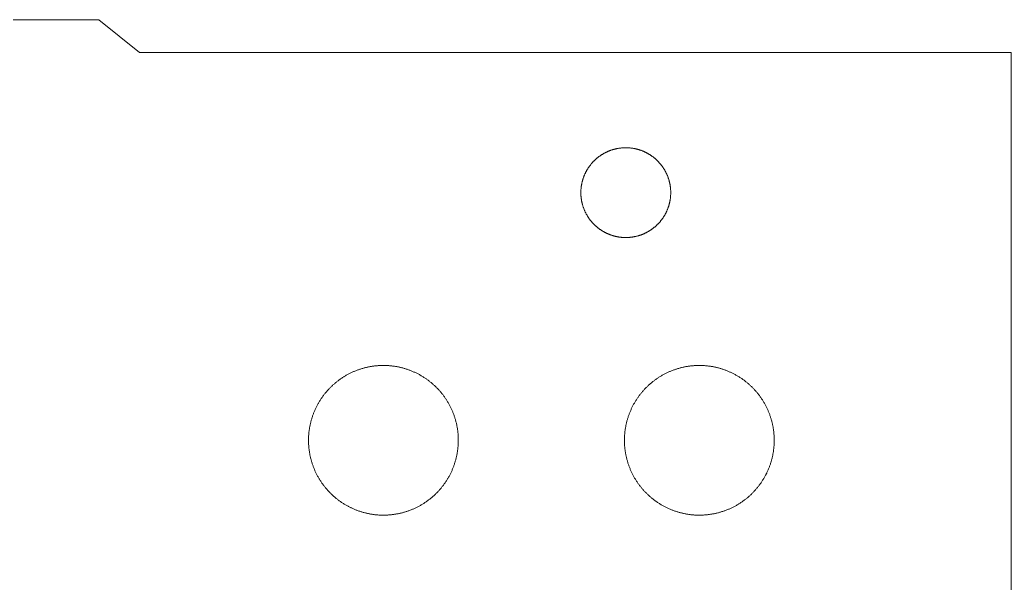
# Model space of a CAD drawing. Header units: millimetres. Extents: x 17 to 89.8, y 0.1 to 41.5.
# Drawn here: x 53.45 to 89.85, y 20.75 to 41.45 of the extents above; entities that cross this region are included whole.
import ezdxf

# ---------------------------------------------------------------- set-up
doc = ezdxf.new("R2010")
doc.units = ezdxf.units.MM

msp = doc.modelspace()

# ---------------------------------------------------------------- linework, layer by layer
at = {"color": 18, "linetype": 'Continuous', "lineweight": 13, "true_color": 0x000000}
for points in [[(89.849, 0.05), (17.043, 0.05), (17.043, 38.953), (19.543, 41.453), (56.346, 41.453), (57.846, 40.253), (89.849, 40.253), (89.849, 0.05)], [(77.348, 35.103), (77.348, 35.119), (77.347, 35.136), (77.347, 35.152), (77.347, 35.169), (77.346, 35.185), (77.345, 35.202), (77.344, 35.218), (77.343, 35.235), (77.341, 35.251), (77.34, 35.268), (77.338, 35.284), (77.336, 35.3), (77.334, 35.317), (77.332, 35.333), (77.329, 35.349), (77.327, 35.366), (77.324, 35.382), (77.321, 35.398), (77.318, 35.415), (77.315, 35.431), (77.312, 35.447), (77.308, 35.463), (77.304, 35.479), (77.3, 35.495), (77.296, 35.511), (77.292, 35.527), (77.288, 35.543), (77.284, 35.559), (77.279, 35.575), (77.274, 35.591), (77.269, 35.606), (77.264, 35.622), (77.259, 35.638), (77.253, 35.653), (77.248, 35.669), (77.242, 35.684), (77.236, 35.7), (77.23, 35.715), (77.224, 35.73), (77.217, 35.745), (77.211, 35.761), (77.204, 35.776), (77.198, 35.791), (77.191, 35.806), (77.184, 35.821), (77.176, 35.835), (77.169, 35.85), (77.161, 35.865), (77.154, 35.879), (77.146, 35.894), (77.138, 35.908), (77.13, 35.923), (77.121, 35.937), (77.113, 35.951), (77.104, 35.965), (77.096, 35.979), (77.087, 35.993), (77.078, 36.007), (77.069, 36.021), (77.059, 36.035), (77.05, 36.048), (77.041, 36.062), (77.031, 36.075), (77.021, 36.088), (77.011, 36.102), (77.001, 36.115), (76.991, 36.128), (76.981, 36.14), (76.97, 36.153), (76.96, 36.166), (76.949, 36.179), (76.938, 36.191), (76.927, 36.203), (76.916, 36.216), (76.905, 36.228), (76.894, 36.24), (76.882, 36.252), (76.871, 36.263), (76.859, 36.275), (76.847, 36.287), (76.835, 36.298), (76.823, 36.309), (76.811, 36.321), (76.799, 36.332), (76.787, 36.343), (76.774, 36.353), (76.762, 36.364), (76.749, 36.375), (76.736, 36.385), (76.723, 36.395), (76.71, 36.406), (76.697, 36.416), (76.684, 36.426), (76.671, 36.435), (76.657, 36.445), (76.644, 36.455), (76.63, 36.464), (76.617, 36.473), (76.603, 36.482), (76.589, 36.491), (76.575, 36.5), (76.561, 36.509), (76.547, 36.518), (76.533, 36.526), (76.519, 36.534), (76.504, 36.542), (76.49, 36.55), (76.475, 36.558), (76.461, 36.566), (76.446, 36.574), (76.431, 36.581), (76.416, 36.588), (76.402, 36.595), (76.387, 36.602), (76.372, 36.609), (76.357, 36.616), (76.342, 36.622), (76.326, 36.629), (76.311, 36.635), (76.295, 36.641), (76.28, 36.647), (76.265, 36.653), (76.249, 36.658), (76.234, 36.664), (76.218, 36.669), (76.202, 36.674), (76.186, 36.679), (76.171, 36.684), (76.155, 36.688), (76.139, 36.693), (76.123, 36.697), (76.107, 36.701), (76.091, 36.705), (76.075, 36.709), (76.059, 36.713), (76.043, 36.717), (76.027, 36.72), (76.011, 36.723), (75.994, 36.726), (75.978, 36.729), (75.962, 36.732), (75.945, 36.734), (75.929, 36.737), (75.913, 36.739), (75.896, 36.741), (75.88, 36.743), (75.864, 36.745), (75.847, 36.746), (75.831, 36.748), (75.814, 36.749), (75.798, 36.75), (75.781, 36.751), (75.765, 36.752), (75.749, 36.752), (75.732, 36.753), (75.715, 36.753), (75.699, 36.753), (75.682, 36.753), (75.666, 36.753), (75.649, 36.752), (75.633, 36.752), (75.617, 36.751), (75.6, 36.75), (75.583, 36.749), (75.567, 36.748), (75.551, 36.746), (75.534, 36.745), (75.518, 36.743), (75.501, 36.741), (75.485, 36.739), (75.469, 36.737), (75.452, 36.735), (75.436, 36.732), (75.42, 36.729), (75.404, 36.727), (75.387, 36.724), (75.371, 36.72), (75.355, 36.717), (75.339, 36.714), (75.323, 36.71), (75.307, 36.706), (75.291, 36.702), (75.275, 36.698), (75.259, 36.694), (75.243, 36.689), (75.227, 36.685), (75.211, 36.68), (75.196, 36.675), (75.18, 36.67), (75.164, 36.664), (75.148, 36.659), (75.133, 36.653), (75.117, 36.648), (75.102, 36.642), (75.087, 36.636), (75.071, 36.63), (75.056, 36.623), (75.041, 36.617), (75.026, 36.61), (75.011, 36.603), (74.996, 36.596), (74.981, 36.589), (74.966, 36.582), (74.952, 36.575), (74.937, 36.567), (74.922, 36.56), (74.908, 36.552), (74.893, 36.544), (74.879, 36.536), (74.865, 36.527), (74.85, 36.519), (74.836, 36.51), (74.822, 36.502), (74.808, 36.493), (74.794, 36.484), (74.781, 36.475), (74.767, 36.466), (74.753, 36.456), (74.74, 36.447), (74.726, 36.437), (74.713, 36.427), (74.7, 36.417), (74.687, 36.407), (74.674, 36.397), (74.661, 36.387), (74.648, 36.376), (74.636, 36.366), (74.623, 36.355), (74.61, 36.344), (74.598, 36.333), (74.586, 36.322), (74.574, 36.311), (74.562, 36.3), (74.55, 36.288), (74.538, 36.277), (74.526, 36.265), (74.515, 36.254), (74.503, 36.242), (74.492, 36.23), (74.481, 36.218), (74.47, 36.205), (74.459, 36.193), (74.448, 36.181), (74.437, 36.168), (74.427, 36.155), (74.416, 36.143), (74.406, 36.13), (74.396, 36.117), (74.386, 36.104), (74.376, 36.09), (74.366, 36.077), (74.356, 36.064), (74.347, 36.05), (74.337, 36.037), (74.328, 36.023), (74.319, 36.009), (74.31, 35.996), (74.301, 35.982), (74.292, 35.968), (74.284, 35.954), (74.275, 35.939), (74.267, 35.925), (74.259, 35.911), (74.251, 35.896), (74.243, 35.882), (74.235, 35.867), (74.228, 35.853), (74.22, 35.838), (74.213, 35.823), (74.206, 35.808), (74.199, 35.793), (74.192, 35.778), (74.185, 35.763), (74.179, 35.748), (74.172, 35.733), (74.166, 35.717), (74.16, 35.702), (74.154, 35.687), (74.148, 35.671), (74.143, 35.656), (74.137, 35.64), (74.132, 35.624), (74.127, 35.609), (74.122, 35.593), (74.117, 35.577), (74.113, 35.561), (74.108, 35.546), (74.104, 35.53), (74.1, 35.514), (74.095, 35.498), (74.092, 35.482), (74.088, 35.466), (74.084, 35.449), (74.081, 35.433), (74.078, 35.417), (74.075, 35.401), (74.072, 35.385), (74.069, 35.368), (74.066, 35.352), (74.064, 35.336), (74.062, 35.319), (74.06, 35.303), (74.058, 35.287), (74.056, 35.27), (74.054, 35.254), (74.053, 35.237), (74.052, 35.221), (74.051, 35.204), (74.05, 35.188), (74.049, 35.172), (74.048, 35.155), (74.048, 35.139), (74.048, 35.122), (74.047, 35.106), (74.047, 35.089), (74.048, 35.073), (74.048, 35.056), (74.049, 35.04), (74.05, 35.023), (74.05, 35.007), (74.051, 34.99), (74.052, 34.974), (74.054, 34.957), (74.055, 34.941), (74.057, 34.924), (74.059, 34.908), (74.061, 34.892), (74.063, 34.875), (74.066, 34.859), (74.068, 34.843), (74.071, 34.826), (74.074, 34.81), (74.077, 34.794), (74.08, 34.778), (74.083, 34.761), (74.087, 34.745), (74.09, 34.729), (74.094, 34.713), (74.098, 34.697), (74.102, 34.681), (74.107, 34.665), (74.111, 34.649), (74.116, 34.634), (74.12, 34.618), (74.125, 34.602), (74.131, 34.586), (74.136, 34.571), (74.141, 34.555), (74.147, 34.54), (74.152, 34.524), (74.158, 34.509), (74.164, 34.493), (74.17, 34.478), (74.177, 34.463), (74.183, 34.448), (74.19, 34.432), (74.197, 34.417), (74.204, 34.402), (74.211, 34.388), (74.218, 34.373), (74.225, 34.358), (74.233, 34.343), (74.24, 34.329), (74.248, 34.314), (74.256, 34.3), (74.264, 34.285), (74.273, 34.271), (74.281, 34.257), (74.29, 34.243), (74.298, 34.229), (74.307, 34.215), (74.316, 34.201), (74.325, 34.187), (74.334, 34.173), (74.344, 34.16), (74.353, 34.146), (74.363, 34.133), (74.373, 34.12), (74.382, 34.106), (74.392, 34.093), (74.403, 34.08), (74.413, 34.067), (74.423, 34.055), (74.434, 34.042), (74.445, 34.029), (74.455, 34.017), (74.466, 34.004), (74.477, 33.992), (74.489, 33.98), (74.5, 33.968), (74.511, 33.956), (74.523, 33.944), (74.534, 33.933), (74.546, 33.921), (74.558, 33.91), (74.57, 33.898), (74.582, 33.887), (74.594, 33.876), (74.607, 33.865), (74.619, 33.854), (74.632, 33.843), (74.644, 33.833), (74.657, 33.822), (74.67, 33.812), (74.683, 33.802), (74.696, 33.792), (74.709, 33.782), (74.722, 33.772), (74.736, 33.762), (74.749, 33.753), (74.763, 33.743), (74.776, 33.734), (74.79, 33.725), (74.804, 33.716), (74.818, 33.707), (74.832, 33.698), (74.846, 33.69), (74.86, 33.681), (74.874, 33.673), (74.889, 33.665), (74.903, 33.657), (74.917, 33.649), (74.932, 33.641), (74.947, 33.634), (74.962, 33.626), (74.976, 33.619), (74.991, 33.612), (75.006, 33.605), (75.021, 33.598), (75.036, 33.591), (75.051, 33.585), (75.067, 33.578), (75.082, 33.572), (75.097, 33.566), (75.113, 33.56), (75.128, 33.554), (75.144, 33.549), (75.159, 33.543), (75.175, 33.538), (75.191, 33.533), (75.206, 33.528), (75.222, 33.523), (75.238, 33.518), (75.254, 33.514), (75.27, 33.509), (75.286, 33.505), (75.302, 33.501), (75.318, 33.497), (75.334, 33.493), (75.35, 33.49), (75.366, 33.486), (75.382, 33.483), (75.398, 33.48), (75.415, 33.477), (75.431, 33.474), (75.447, 33.472), (75.464, 33.469), (75.48, 33.467), (75.496, 33.465), (75.513, 33.463), (75.529, 33.461), (75.545, 33.46), (75.562, 33.458), (75.578, 33.457), (75.595, 33.456), (75.611, 33.455), (75.628, 33.454), (75.644, 33.454), (75.661, 33.453), (75.677, 33.453), (75.694, 33.453), (75.71, 33.453), (75.727, 33.453), (75.743, 33.453), (75.76, 33.454), (75.776, 33.455), (75.793, 33.456), (75.809, 33.457), (75.826, 33.458), (75.842, 33.459), (75.858, 33.461), (75.875, 33.462), (75.891, 33.464), (75.908, 33.466), (75.924, 33.468), (75.94, 33.471), (75.957, 33.473), (75.973, 33.476), (75.989, 33.479), (76.005, 33.482), (76.022, 33.485), (76.038, 33.488), (76.054, 33.492), (76.07, 33.495), (76.086, 33.499), (76.102, 33.503), (76.118, 33.507), (76.134, 33.512), (76.15, 33.516), (76.166, 33.521), (76.181, 33.525), (76.197, 33.53), (76.213, 33.535), (76.229, 33.541), (76.244, 33.546), (76.26, 33.551), (76.275, 33.557), (76.291, 33.563), (76.306, 33.569), (76.321, 33.575), (76.337, 33.582), (76.352, 33.588), (76.367, 33.595), (76.382, 33.601), (76.397, 33.608), (76.412, 33.615), (76.427, 33.623), (76.441, 33.63), (76.456, 33.637), (76.471, 33.645), (76.485, 33.653), (76.5, 33.661), (76.514, 33.669), (76.528, 33.677), (76.543, 33.686), (76.557, 33.694), (76.571, 33.703), (76.585, 33.712), (76.599, 33.72), (76.612, 33.73), (76.626, 33.739), (76.64, 33.748), (76.653, 33.758), (76.666, 33.767), (76.68, 33.777), (76.693, 33.787), (76.706, 33.797), (76.719, 33.807), (76.732, 33.817), (76.745, 33.828), (76.758, 33.838), (76.77, 33.849), (76.783, 33.86), (76.795, 33.871), (76.807, 33.882), (76.819, 33.893), (76.832, 33.904), (76.843, 33.916), (76.855, 33.927), (76.867, 33.939), (76.879, 33.95), (76.89, 33.962), (76.901, 33.974), (76.913, 33.986), (76.924, 33.999), (76.935, 34.011), (76.946, 34.023), (76.956, 34.036), (76.967, 34.048), (76.977, 34.061), (76.988, 34.074), (76.998, 34.087), (77.008, 34.1), (77.018, 34.113), (77.028, 34.127), (77.037, 34.14), (77.047, 34.153), (77.057, 34.167), (77.066, 34.18), (77.075, 34.194), (77.084, 34.208), (77.093, 34.222), (77.102, 34.236), (77.11, 34.25), (77.119, 34.264), (77.127, 34.278), (77.135, 34.293), (77.143, 34.307), (77.151, 34.322), (77.159, 34.336), (77.166, 34.351), (77.174, 34.366), (77.181, 34.38), (77.188, 34.395), (77.195, 34.41), (77.202, 34.425), (77.209, 34.44), (77.216, 34.455), (77.222, 34.471), (77.228, 34.486), (77.234, 34.501), (77.24, 34.517), (77.246, 34.532), (77.252, 34.548), (77.257, 34.563), (77.262, 34.579), (77.267, 34.595), (77.272, 34.61), (77.277, 34.626), (77.282, 34.642), (77.286, 34.658), (77.291, 34.674), (77.295, 34.69), (77.299, 34.706), (77.303, 34.722), (77.307, 34.738), (77.311, 34.754), (77.314, 34.77), (77.317, 34.786), (77.32, 34.802), (77.323, 34.819), (77.326, 34.835), (77.329, 34.851), (77.331, 34.867), (77.333, 34.884), (77.335, 34.9), (77.337, 34.917), (77.339, 34.933), (77.341, 34.949), (77.342, 34.966), (77.343, 34.982), (77.344, 34.999), (77.345, 35.015), (77.346, 35.032), (77.347, 35.048), (77.347, 35.065), (77.348, 35.081), (77.348, 35.098), (77.348, 35.103)], [(69.547, 26.002), (69.547, 26.03), (69.546, 26.057), (69.546, 26.085), (69.545, 26.112), (69.544, 26.14), (69.542, 26.167), (69.54, 26.195), (69.538, 26.222), (69.536, 26.249), (69.533, 26.277), (69.531, 26.304), (69.527, 26.331), (69.524, 26.359), (69.52, 26.386), (69.516, 26.413), (69.512, 26.44), (69.508, 26.467), (69.503, 26.495), (69.498, 26.522), (69.492, 26.549), (69.487, 26.575), (69.481, 26.602), (69.475, 26.629), (69.468, 26.656), (69.462, 26.683), (69.455, 26.709), (69.448, 26.736), (69.44, 26.762), (69.432, 26.789), (69.424, 26.815), (69.416, 26.841), (69.408, 26.867), (69.399, 26.893), (69.39, 26.919), (69.38, 26.945), (69.371, 26.971), (69.361, 26.997), (69.351, 27.022), (69.341, 27.048), (69.33, 27.073), (69.319, 27.098), (69.308, 27.124), (69.297, 27.149), (69.285, 27.174), (69.273, 27.198), (69.261, 27.223), (69.249, 27.248), (69.236, 27.272), (69.223, 27.297), (69.21, 27.321), (69.197, 27.345), (69.184, 27.369), (69.17, 27.393), (69.156, 27.416), (69.142, 27.44), (69.127, 27.463), (69.112, 27.486), (69.097, 27.509), (69.082, 27.532), (69.067, 27.555), (69.051, 27.578), (69.035, 27.6), (69.019, 27.622), (69.003, 27.645), (68.986, 27.667), (68.97, 27.688), (68.953, 27.71), (68.936, 27.731), (68.918, 27.753), (68.9, 27.774), (68.883, 27.795), (68.865, 27.816), (68.846, 27.836), (68.828, 27.857), (68.809, 27.877), (68.79, 27.897), (68.771, 27.917), (68.752, 27.936), (68.733, 27.956), (68.713, 27.975), (68.693, 27.994), (68.673, 28.013), (68.653, 28.032), (68.633, 28.05), (68.612, 28.068), (68.591, 28.086), (68.57, 28.104), (68.549, 28.122), (68.528, 28.139), (68.507, 28.156), (68.485, 28.173), (68.463, 28.19), (68.441, 28.207), (68.419, 28.223), (68.397, 28.239), (68.374, 28.255), (68.352, 28.271), (68.329, 28.286), (68.306, 28.301), (68.283, 28.316), (68.26, 28.331), (68.236, 28.346), (68.213, 28.36), (68.189, 28.374), (68.165, 28.388), (68.141, 28.401), (68.117, 28.415), (68.093, 28.428), (68.069, 28.441), (68.044, 28.453), (68.02, 28.466), (67.995, 28.478), (67.97, 28.49), (67.945, 28.501), (67.92, 28.512), (67.895, 28.524), (67.87, 28.534), (67.845, 28.545), (67.819, 28.555), (67.793, 28.565), (67.768, 28.575), (67.742, 28.585), (67.716, 28.594), (67.69, 28.603), (67.664, 28.612), (67.638, 28.621), (67.612, 28.629), (67.585, 28.637), (67.559, 28.645), (67.533, 28.652), (67.506, 28.659), (67.479, 28.666), (67.453, 28.673), (67.426, 28.679), (67.399, 28.686), (67.372, 28.692), (67.346, 28.697), (67.319, 28.702), (67.292, 28.708), (67.264, 28.712), (67.237, 28.717), (67.21, 28.721), (67.183, 28.725), (67.156, 28.729), (67.128, 28.732), (67.101, 28.736), (67.074, 28.738), (67.046, 28.741), (67.019, 28.743), (66.991, 28.746), (66.964, 28.747), (66.936, 28.749), (66.909, 28.75), (66.882, 28.751), (66.854, 28.752), (66.827, 28.752), (66.799, 28.752), (66.772, 28.752), (66.744, 28.752), (66.717, 28.751), (66.689, 28.75), (66.661, 28.749), (66.634, 28.748), (66.607, 28.746), (66.579, 28.744), (66.552, 28.741), (66.524, 28.739), (66.497, 28.736), (66.47, 28.733), (66.443, 28.729), (66.415, 28.726), (66.388, 28.722), (66.361, 28.718), (66.334, 28.713), (66.307, 28.708), (66.28, 28.703), (66.253, 28.698), (66.226, 28.692), (66.199, 28.687), (66.172, 28.68), (66.145, 28.674), (66.119, 28.667), (66.092, 28.661), (66.065, 28.653), (66.039, 28.646), (66.013, 28.638), (65.986, 28.63), (65.96, 28.622), (65.934, 28.613), (65.908, 28.605), (65.882, 28.596), (65.856, 28.586), (65.83, 28.577), (65.804, 28.567), (65.779, 28.557), (65.753, 28.547), (65.728, 28.536), (65.703, 28.525), (65.677, 28.514), (65.652, 28.503), (65.627, 28.491), (65.603, 28.48), (65.578, 28.467), (65.553, 28.455), (65.529, 28.443), (65.504, 28.43), (65.48, 28.417), (65.456, 28.403), (65.432, 28.39), (65.408, 28.376), (65.385, 28.362), (65.361, 28.348), (65.338, 28.333), (65.315, 28.319), (65.292, 28.304), (65.269, 28.289), (65.246, 28.273), (65.223, 28.258), (65.201, 28.242), (65.178, 28.226), (65.156, 28.209), (65.134, 28.193), (65.113, 28.176), (65.091, 28.159), (65.069, 28.142), (65.048, 28.125), (65.027, 28.107), (65.006, 28.089), (64.985, 28.071), (64.965, 28.053), (64.944, 28.035), (64.924, 28.016), (64.904, 27.997), (64.884, 27.978), (64.864, 27.959), (64.845, 27.939), (64.825, 27.92), (64.806, 27.9), (64.788, 27.88), (64.769, 27.86), (64.751, 27.839), (64.732, 27.819), (64.714, 27.798), (64.696, 27.777), (64.679, 27.756), (64.661, 27.735), (64.644, 27.713), (64.627, 27.692), (64.61, 27.67), (64.594, 27.648), (64.577, 27.626), (64.561, 27.604), (64.545, 27.581), (64.53, 27.559), (64.514, 27.536), (64.499, 27.513), (64.484, 27.49), (64.469, 27.467), (64.454, 27.443), (64.44, 27.42), (64.426, 27.396), (64.412, 27.372), (64.399, 27.349), (64.385, 27.325), (64.372, 27.3), (64.359, 27.276), (64.347, 27.252), (64.335, 27.227), (64.322, 27.202), (64.31, 27.178), (64.299, 27.153), (64.287, 27.128), (64.276, 27.102), (64.266, 27.077), (64.255, 27.052), (64.245, 27.026), (64.234, 27.001), (64.224, 26.975), (64.215, 26.949), (64.206, 26.923), (64.196, 26.898), (64.188, 26.871), (64.179, 26.845), (64.171, 26.819), (64.163, 26.793), (64.155, 26.766), (64.147, 26.74), (64.14, 26.713), (64.133, 26.687), (64.127, 26.66), (64.12, 26.633), (64.114, 26.607), (64.108, 26.58), (64.102, 26.553), (64.097, 26.526), (64.092, 26.499), (64.087, 26.472), (64.082, 26.445), (64.078, 26.417), (64.074, 26.39), (64.07, 26.363), (64.067, 26.336), (64.064, 26.308), (64.061, 26.281), (64.058, 26.254), (64.056, 26.226), (64.054, 26.199), (64.052, 26.171), (64.05, 26.144), (64.049, 26.117), (64.048, 26.089), (64.047, 26.062), (64.047, 26.034), (64.047, 26.007), (64.047, 25.979), (64.047, 25.952), (64.048, 25.924), (64.049, 25.897), (64.05, 25.869), (64.051, 25.842), (64.053, 25.814), (64.055, 25.787), (64.058, 25.759), (64.06, 25.732), (64.063, 25.705), (64.066, 25.677), (64.069, 25.65), (64.073, 25.623), (64.077, 25.596), (64.081, 25.568), (64.086, 25.541), (64.09, 25.514), (64.095, 25.487), (64.101, 25.46), (64.106, 25.433), (64.112, 25.406), (64.118, 25.379), (64.124, 25.353), (64.131, 25.326), (64.138, 25.299), (64.145, 25.273), (64.153, 25.246), (64.16, 25.22), (64.168, 25.194), (64.176, 25.167), (64.185, 25.141), (64.194, 25.115), (64.203, 25.089), (64.212, 25.063), (64.221, 25.037), (64.231, 25.012), (64.241, 24.986), (64.251, 24.961), (64.262, 24.935), (64.273, 24.91), (64.284, 24.885), (64.295, 24.86), (64.307, 24.835), (64.319, 24.81), (64.331, 24.785), (64.343, 24.761), (64.355, 24.736), (64.368, 24.712), (64.381, 24.687), (64.395, 24.663), (64.408, 24.639), (64.422, 24.616), (64.436, 24.592), (64.45, 24.568), (64.464, 24.545), (64.479, 24.522), (64.494, 24.499), (64.509, 24.476), (64.525, 24.453), (64.54, 24.43), (64.556, 24.408), (64.572, 24.385), (64.588, 24.363), (64.605, 24.341), (64.622, 24.319), (64.639, 24.298), (64.656, 24.276), (64.673, 24.255), (64.69, 24.234), (64.708, 24.213), (64.726, 24.192), (64.745, 24.171), (64.763, 24.151), (64.781, 24.131), (64.801, 24.111), (64.819, 24.091), (64.839, 24.071), (64.858, 24.052), (64.878, 24.032), (64.897, 24.013), (64.917, 23.994), (64.938, 23.976), (64.958, 23.957), (64.979, 23.939), (64.999, 23.921), (65.02, 23.903), (65.041, 23.885), (65.062, 23.868), (65.084, 23.851), (65.106, 23.834), (65.127, 23.817), (65.149, 23.8), (65.171, 23.784), (65.193, 23.768), (65.216, 23.752), (65.238, 23.736), (65.261, 23.721), (65.284, 23.705), (65.307, 23.69), (65.331, 23.676), (65.354, 23.661), (65.377, 23.647), (65.401, 23.633), (65.425, 23.619), (65.449, 23.605), (65.473, 23.592), (65.497, 23.579), (65.521, 23.566), (65.545, 23.553), (65.57, 23.541), (65.595, 23.529), (65.619, 23.517), (65.644, 23.505), (65.669, 23.494), (65.695, 23.483), (65.72, 23.472), (65.745, 23.461), (65.771, 23.451), (65.796, 23.44), (65.822, 23.431), (65.848, 23.421), (65.874, 23.412), (65.899, 23.402), (65.926, 23.394), (65.952, 23.385), (65.978, 23.377), (66.004, 23.369), (66.03, 23.361), (66.057, 23.353), (66.084, 23.346), (66.11, 23.339), (66.137, 23.332), (66.164, 23.326), (66.19, 23.32), (66.217, 23.314), (66.244, 23.308), (66.271, 23.303), (66.298, 23.298), (66.325, 23.293), (66.352, 23.288), (66.379, 23.284), (66.407, 23.28), (66.434, 23.276), (66.461, 23.273), (66.488, 23.269), (66.516, 23.266), (66.543, 23.264), (66.57, 23.261), (66.598, 23.259), (66.626, 23.257), (66.653, 23.256), (66.68, 23.254), (66.708, 23.253), (66.735, 23.253), (66.763, 23.252), (66.79, 23.252), (66.818, 23.252), (66.845, 23.252), (66.873, 23.253), (66.9, 23.254), (66.928, 23.255), (66.955, 23.257), (66.983, 23.258), (67.01, 23.26), (67.038, 23.262), (67.065, 23.265), (67.092, 23.268), (67.12, 23.271), (67.147, 23.274), (67.174, 23.278), (67.201, 23.282), (67.229, 23.286), (67.256, 23.29), (67.283, 23.295), (67.31, 23.3), (67.337, 23.305), (67.364, 23.311), (67.391, 23.317), (67.417, 23.323), (67.444, 23.329), (67.471, 23.336), (67.498, 23.343), (67.524, 23.35), (67.551, 23.357), (67.577, 23.365), (67.603, 23.373), (67.63, 23.381), (67.656, 23.39), (67.682, 23.398), (67.708, 23.407), (67.734, 23.416), (67.76, 23.426), (67.785, 23.436), (67.811, 23.446), (67.836, 23.456), (67.862, 23.466), (67.887, 23.477), (67.912, 23.488), (67.937, 23.5), (67.962, 23.511), (67.987, 23.523), (68.012, 23.535), (68.037, 23.547), (68.061, 23.56), (68.085, 23.572), (68.11, 23.585), (68.134, 23.599), (68.158, 23.612), (68.182, 23.626), (68.205, 23.64), (68.229, 23.654), (68.252, 23.669), (68.276, 23.683), (68.299, 23.698), (68.322, 23.713), (68.344, 23.729), (68.367, 23.744), (68.39, 23.76), (68.412, 23.776), (68.434, 23.792), (68.456, 23.809), (68.478, 23.825), (68.5, 23.842), (68.521, 23.86), (68.543, 23.877), (68.563, 23.894), (68.585, 23.912), (68.605, 23.93), (68.626, 23.948), (68.647, 23.967), (68.667, 23.985), (68.687, 24.004), (68.707, 24.023), (68.726, 24.042), (68.746, 24.062), (68.765, 24.081), (68.784, 24.101), (68.803, 24.121), (68.822, 24.141), (68.841, 24.162), (68.859, 24.182), (68.877, 24.203), (68.895, 24.224), (68.912, 24.245), (68.93, 24.266), (68.947, 24.287), (68.964, 24.309), (68.981, 24.331), (68.998, 24.353), (69.014, 24.375), (69.03, 24.397), (69.046, 24.419), (69.062, 24.442), (69.077, 24.465), (69.092, 24.488), (69.108, 24.511), (69.122, 24.534), (69.137, 24.557), (69.151, 24.581), (69.165, 24.604), (69.179, 24.628), (69.193, 24.652), (69.206, 24.676), (69.219, 24.7), (69.232, 24.724), (69.245, 24.749), (69.257, 24.773), (69.269, 24.798), (69.281, 24.823), (69.293, 24.848), (69.305, 24.873), (69.316, 24.898), (69.327, 24.923), (69.337, 24.948), (69.348, 24.974), (69.358, 24.999), (69.368, 25.025), (69.377, 25.051), (69.387, 25.077), (69.396, 25.103), (69.405, 25.129), (69.413, 25.155), (69.422, 25.181), (69.43, 25.207), (69.437, 25.234), (69.445, 25.26), (69.452, 25.287), (69.459, 25.313), (69.466, 25.34), (69.473, 25.367), (69.479, 25.393), (69.485, 25.42), (69.491, 25.447), (69.496, 25.474), (69.501, 25.501), (69.506, 25.528), (69.511, 25.555), (69.515, 25.583), (69.519, 25.61), (69.523, 25.637), (69.526, 25.664), (69.53, 25.692), (69.532, 25.719), (69.535, 25.746), (69.537, 25.774), (69.54, 25.801), (69.542, 25.829), (69.543, 25.856), (69.545, 25.883), (69.546, 25.911), (69.546, 25.938), (69.547, 25.966), (69.547, 25.993), (69.547, 26.002)], [(81.148, 26.002), (81.148, 26.03), (81.148, 26.057), (81.147, 26.085), (81.146, 26.112), (81.145, 26.14), (81.143, 26.167), (81.141, 26.195), (81.139, 26.222), (81.137, 26.249), (81.134, 26.277), (81.131, 26.304), (81.128, 26.331), (81.125, 26.359), (81.121, 26.386), (81.117, 26.413), (81.113, 26.44), (81.108, 26.467), (81.104, 26.495), (81.099, 26.522), (81.093, 26.549), (81.088, 26.575), (81.082, 26.602), (81.076, 26.629), (81.069, 26.656), (81.063, 26.683), (81.056, 26.709), (81.048, 26.736), (81.041, 26.762), (81.033, 26.789), (81.025, 26.815), (81.017, 26.841), (81.008, 26.867), (81, 26.893), (80.991, 26.919), (80.981, 26.945), (80.972, 26.971), (80.962, 26.997), (80.952, 27.022), (80.941, 27.048), (80.931, 27.073), (80.92, 27.098), (80.909, 27.124), (80.898, 27.149), (80.886, 27.174), (80.874, 27.198), (80.862, 27.223), (80.85, 27.248), (80.837, 27.272), (80.824, 27.297), (80.812, 27.321), (80.798, 27.345), (80.785, 27.369), (80.771, 27.393), (80.757, 27.416), (80.742, 27.44), (80.728, 27.463), (80.713, 27.486), (80.698, 27.509), (80.683, 27.532), (80.668, 27.555), (80.652, 27.578), (80.636, 27.6), (80.62, 27.622), (80.604, 27.645), (80.587, 27.667), (80.57, 27.688), (80.554, 27.71), (80.536, 27.731), (80.519, 27.753), (80.501, 27.774), (80.483, 27.795), (80.465, 27.816), (80.447, 27.836), (80.429, 27.857), (80.41, 27.877), (80.391, 27.897), (80.372, 27.917), (80.353, 27.936), (80.334, 27.956), (80.314, 27.975), (80.294, 27.994), (80.274, 28.013), (80.254, 28.032), (80.234, 28.05), (80.213, 28.068), (80.192, 28.086), (80.171, 28.104), (80.15, 28.122), (80.129, 28.139), (80.107, 28.156), (80.086, 28.173), (80.064, 28.19), (80.042, 28.207), (80.02, 28.223), (79.998, 28.239), (79.975, 28.255), (79.953, 28.271), (79.93, 28.286), (79.907, 28.301), (79.884, 28.316), (79.861, 28.331), (79.837, 28.346), (79.814, 28.36), (79.79, 28.374), (79.766, 28.388), (79.742, 28.401), (79.718, 28.415), (79.694, 28.428), (79.67, 28.441), (79.645, 28.453), (79.621, 28.466), (79.596, 28.478), (79.571, 28.49), (79.546, 28.501), (79.521, 28.512), (79.496, 28.524), (79.471, 28.534), (79.445, 28.545), (79.42, 28.555), (79.394, 28.565), (79.369, 28.575), (79.343, 28.585), (79.317, 28.594), (79.291, 28.603), (79.265, 28.612), (79.239, 28.621), (79.213, 28.629), (79.186, 28.637), (79.16, 28.645), (79.134, 28.652), (79.107, 28.659), (79.08, 28.666), (79.054, 28.673), (79.027, 28.679), (79, 28.686), (78.973, 28.692), (78.946, 28.697), (78.919, 28.702), (78.892, 28.708), (78.865, 28.712), (78.838, 28.717), (78.811, 28.721), (78.784, 28.725), (78.757, 28.729), (78.729, 28.732), (78.702, 28.736), (78.675, 28.738), (78.647, 28.741), (78.62, 28.743), (78.592, 28.746), (78.565, 28.747), (78.537, 28.749), (78.51, 28.75), (78.482, 28.751), (78.455, 28.752), (78.427, 28.752), (78.4, 28.752), (78.373, 28.752), (78.345, 28.752), (78.318, 28.751), (78.29, 28.75), (78.263, 28.749), (78.235, 28.748), (78.208, 28.746), (78.18, 28.744), (78.153, 28.741), (78.126, 28.739), (78.098, 28.736), (78.071, 28.733), (78.043, 28.729), (78.016, 28.726), (77.989, 28.722), (77.962, 28.718), (77.935, 28.713), (77.908, 28.708), (77.88, 28.703), (77.853, 28.698), (77.827, 28.692), (77.8, 28.687), (77.773, 28.68), (77.746, 28.674), (77.72, 28.667), (77.693, 28.661), (77.666, 28.653), (77.64, 28.646), (77.613, 28.638), (77.587, 28.63), (77.561, 28.622), (77.535, 28.613), (77.509, 28.605), (77.483, 28.596), (77.457, 28.586), (77.431, 28.577), (77.405, 28.567), (77.38, 28.557), (77.354, 28.547), (77.329, 28.536), (77.304, 28.525), (77.279, 28.514), (77.253, 28.503), (77.228, 28.491), (77.204, 28.48), (77.179, 28.467), (77.154, 28.455), (77.13, 28.443), (77.105, 28.43), (77.081, 28.417), (77.057, 28.403), (77.033, 28.39), (77.009, 28.376), (76.986, 28.362), (76.962, 28.348), (76.939, 28.333), (76.915, 28.319), (76.892, 28.304), (76.869, 28.289), (76.847, 28.273), (76.824, 28.258), (76.802, 28.242), (76.779, 28.226), (76.757, 28.209), (76.735, 28.193), (76.713, 28.176), (76.692, 28.159), (76.67, 28.142), (76.649, 28.125), (76.628, 28.107), (76.607, 28.089), (76.586, 28.071), (76.565, 28.053), (76.545, 28.035), (76.525, 28.016), (76.505, 27.997), (76.485, 27.978), (76.465, 27.959), (76.446, 27.939), (76.426, 27.92), (76.407, 27.9), (76.389, 27.88), (76.37, 27.86), (76.351, 27.839), (76.333, 27.819), (76.315, 27.798), (76.297, 27.777), (76.28, 27.756), (76.262, 27.735), (76.245, 27.713), (76.228, 27.692), (76.211, 27.67), (76.194, 27.648), (76.178, 27.626), (76.162, 27.604), (76.146, 27.581), (76.13, 27.559), (76.115, 27.536), (76.1, 27.513), (76.085, 27.49), (76.07, 27.467), (76.056, 27.443), (76.041, 27.42), (76.027, 27.396), (76.013, 27.372), (76, 27.349), (75.986, 27.325), (75.973, 27.3), (75.961, 27.276), (75.948, 27.252), (75.935, 27.227), (75.923, 27.202), (75.912, 27.178), (75.9, 27.153), (75.889, 27.128), (75.877, 27.102), (75.866, 27.077), (75.856, 27.052), (75.845, 27.026), (75.835, 27.001), (75.826, 26.975), (75.816, 26.949), (75.807, 26.923), (75.798, 26.898), (75.789, 26.871), (75.78, 26.845), (75.772, 26.819), (75.764, 26.793), (75.756, 26.766), (75.748, 26.74), (75.741, 26.713), (75.734, 26.687), (75.727, 26.66), (75.721, 26.633), (75.715, 26.607), (75.709, 26.58), (75.703, 26.553), (75.698, 26.526), (75.693, 26.499), (75.688, 26.472), (75.683, 26.445), (75.679, 26.417), (75.675, 26.39), (75.671, 26.363), (75.668, 26.336), (75.665, 26.308), (75.662, 26.281), (75.659, 26.254), (75.657, 26.226), (75.655, 26.199), (75.653, 26.171), (75.651, 26.144), (75.65, 26.117), (75.649, 26.089), (75.648, 26.062), (75.648, 26.034), (75.648, 26.007), (75.648, 25.979), (75.648, 25.952), (75.649, 25.924), (75.65, 25.897), (75.651, 25.869), (75.652, 25.842), (75.654, 25.814), (75.656, 25.787), (75.658, 25.759), (75.661, 25.732), (75.664, 25.705), (75.667, 25.677), (75.67, 25.65), (75.674, 25.623), (75.678, 25.596), (75.682, 25.568), (75.687, 25.541), (75.691, 25.514), (75.696, 25.487), (75.701, 25.46), (75.707, 25.433), (75.713, 25.406), (75.719, 25.379), (75.725, 25.353), (75.732, 25.326), (75.739, 25.299), (75.746, 25.273), (75.754, 25.246), (75.761, 25.22), (75.769, 25.194), (75.777, 25.167), (75.786, 25.141), (75.795, 25.115), (75.804, 25.089), (75.813, 25.063), (75.822, 25.037), (75.832, 25.012), (75.842, 24.986), (75.853, 24.961), (75.863, 24.935), (75.874, 24.91), (75.885, 24.885), (75.896, 24.86), (75.908, 24.835), (75.919, 24.81), (75.932, 24.785), (75.944, 24.761), (75.956, 24.736), (75.969, 24.712), (75.982, 24.687), (75.995, 24.663), (76.009, 24.639), (76.023, 24.616), (76.037, 24.592), (76.051, 24.568), (76.065, 24.545), (76.08, 24.522), (76.095, 24.499), (76.11, 24.476), (76.126, 24.453), (76.141, 24.43), (76.157, 24.408), (76.173, 24.385), (76.189, 24.363), (76.206, 24.341), (76.222, 24.319), (76.239, 24.298), (76.257, 24.276), (76.274, 24.255), (76.292, 24.234), (76.309, 24.213), (76.327, 24.192), (76.346, 24.171), (76.364, 24.151), (76.383, 24.131), (76.401, 24.111), (76.42, 24.091), (76.44, 24.071), (76.459, 24.052), (76.479, 24.032), (76.498, 24.013), (76.518, 23.994), (76.539, 23.976), (76.559, 23.957), (76.579, 23.939), (76.6, 23.921), (76.621, 23.903), (76.642, 23.885), (76.663, 23.868), (76.685, 23.851), (76.706, 23.834), (76.728, 23.817), (76.75, 23.8), (76.772, 23.784), (76.795, 23.768), (76.817, 23.752), (76.84, 23.736), (76.862, 23.721), (76.885, 23.705), (76.908, 23.69), (76.931, 23.676), (76.955, 23.661), (76.978, 23.647), (77.002, 23.633), (77.026, 23.619), (77.05, 23.605), (77.073, 23.592), (77.098, 23.579), (77.122, 23.566), (77.146, 23.553), (77.171, 23.541), (77.196, 23.529), (77.221, 23.517), (77.245, 23.505), (77.27, 23.494), (77.295, 23.483), (77.321, 23.472), (77.346, 23.461), (77.372, 23.451), (77.397, 23.44), (77.423, 23.431), (77.449, 23.421), (77.475, 23.412), (77.501, 23.402), (77.526, 23.394), (77.553, 23.385), (77.579, 23.377), (77.605, 23.369), (77.631, 23.361), (77.658, 23.353), (77.684, 23.346), (77.711, 23.339), (77.738, 23.332), (77.765, 23.326), (77.791, 23.32), (77.818, 23.314), (77.845, 23.308), (77.872, 23.303), (77.899, 23.298), (77.926, 23.293), (77.953, 23.288), (77.98, 23.284), (78.007, 23.28), (78.035, 23.276), (78.062, 23.273), (78.09, 23.269), (78.117, 23.266), (78.144, 23.264), (78.172, 23.261), (78.199, 23.259), (78.226, 23.257), (78.254, 23.256), (78.281, 23.254), (78.309, 23.253), (78.336, 23.253), (78.364, 23.252), (78.391, 23.252), (78.419, 23.252), (78.446, 23.252), (78.474, 23.253), (78.501, 23.254), (78.529, 23.255), (78.556, 23.257), (78.584, 23.258), (78.611, 23.26), (78.639, 23.262), (78.666, 23.265), (78.693, 23.268), (78.721, 23.271), (78.748, 23.274), (78.775, 23.278), (78.802, 23.282), (78.83, 23.286), (78.857, 23.29), (78.884, 23.295), (78.911, 23.3), (78.938, 23.305), (78.965, 23.311), (78.992, 23.317), (79.019, 23.323), (79.045, 23.329), (79.072, 23.336), (79.098, 23.343), (79.125, 23.35), (79.152, 23.357), (79.178, 23.365), (79.204, 23.373), (79.23, 23.381), (79.257, 23.39), (79.283, 23.398), (79.309, 23.407), (79.335, 23.416), (79.36, 23.426), (79.386, 23.436), (79.412, 23.446), (79.437, 23.456), (79.463, 23.466), (79.488, 23.477), (79.513, 23.488), (79.538, 23.5), (79.563, 23.511), (79.588, 23.523), (79.613, 23.535), (79.637, 23.547), (79.662, 23.56), (79.686, 23.572), (79.71, 23.585), (79.735, 23.599), (79.759, 23.612), (79.782, 23.626), (79.806, 23.64), (79.83, 23.654), (79.853, 23.669), (79.876, 23.683), (79.899, 23.698), (79.922, 23.713), (79.945, 23.729), (79.968, 23.744), (79.99, 23.76), (80.013, 23.776), (80.035, 23.792), (80.057, 23.809), (80.079, 23.825), (80.101, 23.842), (80.122, 23.86), (80.143, 23.877), (80.165, 23.894), (80.185, 23.912), (80.206, 23.93), (80.227, 23.948), (80.247, 23.967), (80.268, 23.985), (80.288, 24.004), (80.308, 24.023), (80.327, 24.042), (80.347, 24.062), (80.366, 24.081), (80.385, 24.101), (80.404, 24.121), (80.423, 24.141), (80.441, 24.162), (80.46, 24.182), (80.478, 24.203), (80.496, 24.224), (80.513, 24.245), (80.531, 24.266), (80.548, 24.287), (80.565, 24.309), (80.582, 24.331), (80.599, 24.353), (80.615, 24.375), (80.631, 24.397), (80.647, 24.419), (80.663, 24.442), (80.678, 24.465), (80.693, 24.488), (80.709, 24.511), (80.723, 24.534), (80.738, 24.557), (80.752, 24.581), (80.766, 24.604), (80.78, 24.628), (80.794, 24.652), (80.807, 24.676), (80.82, 24.7), (80.833, 24.724), (80.846, 24.749), (80.858, 24.773), (80.871, 24.798), (80.882, 24.823), (80.894, 24.848), (80.905, 24.873), (80.917, 24.898), (80.928, 24.923), (80.938, 24.948), (80.949, 24.974), (80.959, 24.999), (80.969, 25.025), (80.978, 25.051), (80.988, 25.077), (80.997, 25.103), (81.006, 25.129), (81.014, 25.155), (81.023, 25.181), (81.031, 25.207), (81.039, 25.234), (81.046, 25.26), (81.053, 25.287), (81.061, 25.313), (81.067, 25.34), (81.074, 25.367), (81.08, 25.393), (81.086, 25.42), (81.091, 25.447), (81.097, 25.474), (81.102, 25.501), (81.107, 25.528), (81.112, 25.555), (81.116, 25.583), (81.12, 25.61), (81.124, 25.637), (81.127, 25.664), (81.13, 25.692), (81.134, 25.719), (81.136, 25.746), (81.139, 25.774), (81.141, 25.801), (81.143, 25.829), (81.144, 25.856), (81.145, 25.883), (81.147, 25.911), (81.147, 25.938), (81.148, 25.966), (81.148, 25.993), (81.148, 26.002)]]:
    msp.add_lwpolyline(points, close=True, dxfattribs=at)

doc.saveas('drawing.dxf')
